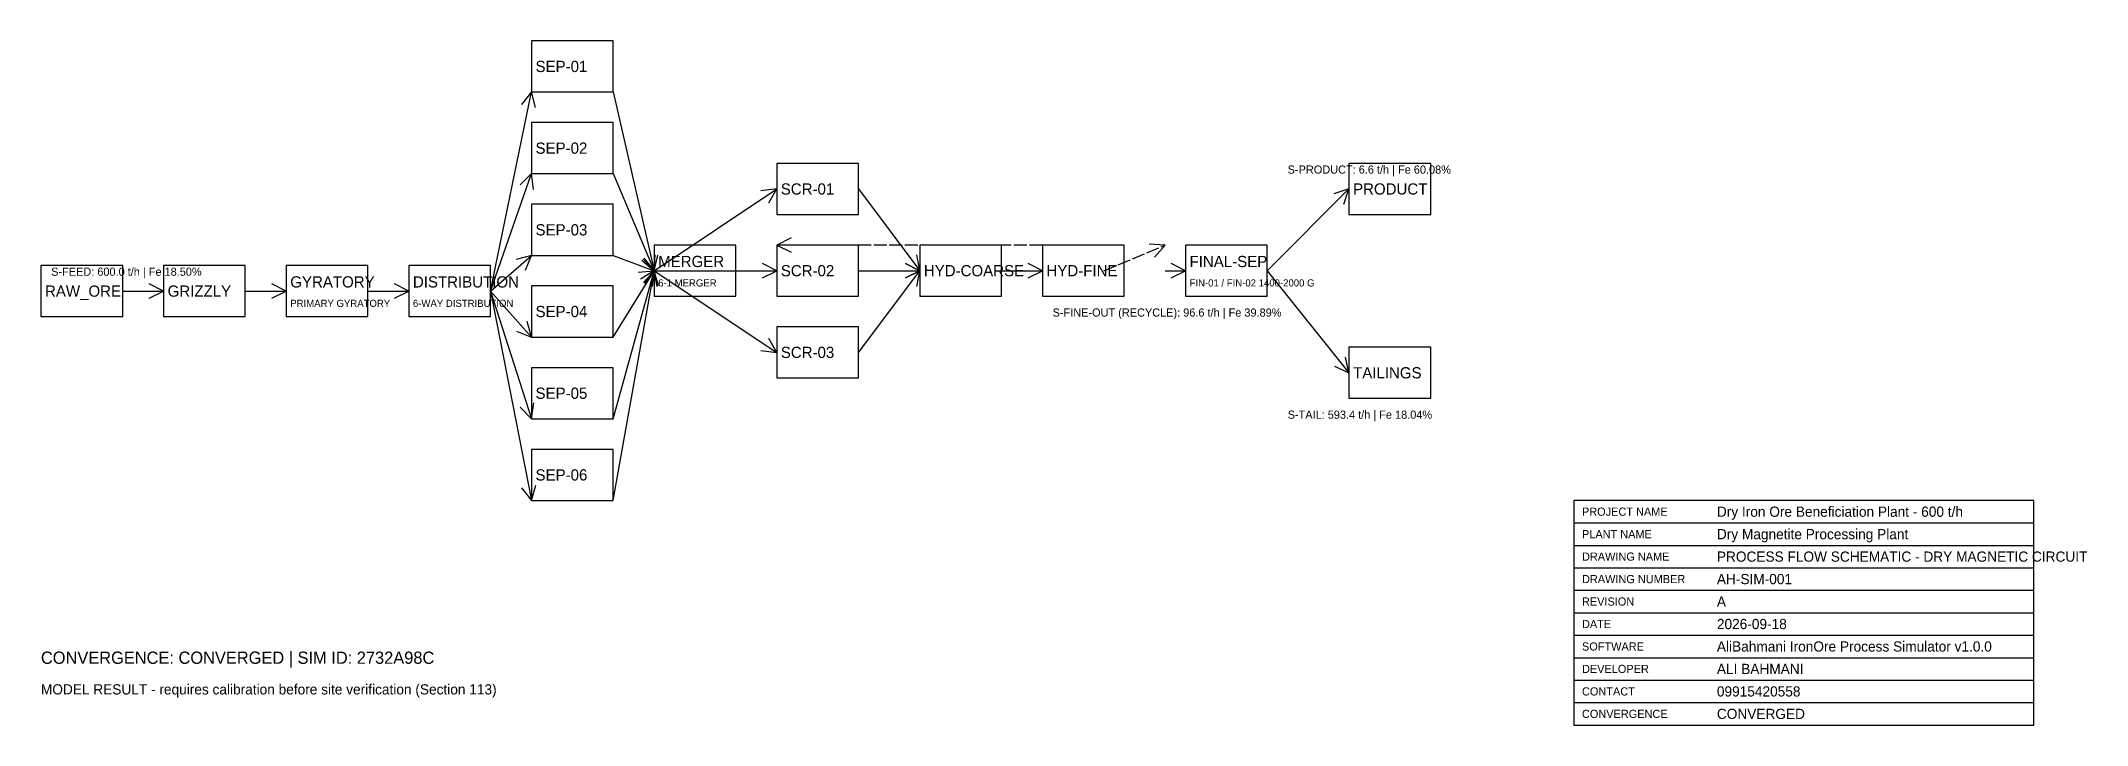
# Model space of a CAD drawing. Header units: metres. Extents: x 0 to 200, y 0 to 67.
import ezdxf
from ezdxf.enums import TextEntityAlignment as Align

# ---------------------------------------------------------------- set-up
doc = ezdxf.new("R2010")
doc.units = ezdxf.units.M
doc.linetypes.add('DASHED', pattern=[1.524, 1.27, -0.254])
for name, color, linetype in [('ANNOTATION', 9, 'CONTINUOUS'), ('ARROW', 3, 'CONTINUOUS'), ('CRUSHING', 11, 'CONTINUOUS'), ('EQUIPMENT', 7, 'CONTINUOUS'), ('FEED', 1, 'CONTINUOUS'), ('MAGNETIC', 6, 'CONTINUOUS'), ('PRODUCT', 4, 'CONTINUOUS'), ('RECYCLE', 30, 'DASHED'), ('SCREENING', 5, 'CONTINUOUS'), ('TAIL', 250, 'CONTINUOUS'), ('TEXT', 2, 'CONTINUOUS'), ('TITLE', 7, 'CONTINUOUS')]:
    doc.layers.add(name, color=color, linetype=linetype)

msp = doc.modelspace()

# ---------------------------------------------------------------- linework, layer by layer
at = {"layer": 'ARROW'}
for points in [[(48.4, 60.49), (48, 62), (47.03, 60.77)], [(48.2, 52.45), (48, 54), (46.88, 52.91)], [(71.22, 51.14), (72, 52.5), (70.45, 52.31)], [(127.51, 51.02), (128, 52.5), (126.52, 52.01)], [(58.81, 45.52), (60, 44.5), (60.1, 46.06)], [(73.4, 47.7), (72, 47), (73.4, 46.3)], [(108.98, 45.82), (110, 47), (108.44, 47.11)], [(47.41, 44.55), (48, 46), (46.49, 45.6)], [(58.44, 44.34), (60, 44.5), (58.93, 45.65)], [(59.86, 42.94), (60, 44.5), (58.67, 43.67)], [(60.3, 42.96), (60, 44.5), (58.95, 43.34)], [(59.01, 45.71), (60, 44.5), (60.37, 46.02)], [(60.44, 43), (60, 44.5), (59.07, 43.24)], [(70.6, 43.8), (72, 44.5), (70.6, 45.2)], [(84.6, 45.2), (86, 44.5), (85.72, 46.04)], [(84.6, 43.8), (86, 44.5), (84.6, 45.2)], [(85.72, 42.96), (86, 44.5), (84.6, 43.8)], [(96.6, 43.8), (98, 44.5), (96.6, 45.2)], [(110.6, 43.8), (112, 44.5), (110.6, 45.2)], [(10.6, 41.8), (12, 42.5), (10.6, 43.2)], [(22.6, 41.8), (24, 42.5), (22.6, 43.2)], [(34.6, 41.8), (36, 42.5), (34.6, 43.2)], [(46.55, 38.58), (48, 38), (47.59, 39.51)], [(70.45, 36.69), (72, 36.5), (71.22, 37.86)], [(126.58, 35.16), (128, 34.5), (127.67, 36.03)], [(46.91, 31.12), (48, 30), (48.24, 31.55)], [(47.04, 23.24), (48, 22), (48.42, 23.51)]]:
    msp.add_lwpolyline(points, dxfattribs=at)
at = {"layer": 'CRUSHING'}
msp.add_line((94, 44.5), (98, 44.5), dxfattribs=at)
for points in [[(86, 42), (94, 42), (94, 47), (86, 47)], [(98, 42), (106, 42), (106, 47), (98, 47)], [(24, 40), (32, 40), (32, 45), (24, 45)]]:
    msp.add_lwpolyline(points, close=True, dxfattribs=at)
at = {"layer": 'EQUIPMENT'}
msp.add_line((32, 42.5), (36, 42.5), dxfattribs=at)
for points in [[(128, 50), (136, 50), (136, 55), (128, 55)], [(60, 42), (68, 42), (68, 47), (60, 47)], [(0, 40), (8, 40), (8, 45), (0, 45)], [(12, 40), (20, 40), (20, 45), (12, 45)], [(36, 40), (44, 40), (44, 45), (36, 45)], [(128, 32), (136, 32), (136, 37), (128, 37)]]:
    msp.add_lwpolyline(points, close=True, dxfattribs=at)
at = {"layer": 'FEED'}
for p, q in [((8, 42.5), (12, 42.5)), ((20, 42.5), (24, 42.5))]:
    msp.add_line(p, q, dxfattribs=at)
at = {"layer": 'MAGNETIC'}
for p, q in [((44, 42.5), (48, 62)), ((56, 62), (60, 44.5)), ((44, 42.5), (48, 54)), ((56, 54), (60, 44.5)), ((44, 42.5), (48, 46)), ((56, 46), (60, 44.5)), ((56, 38), (60, 44.5)), ((56, 30), (60, 44.5)), ((56, 22), (60, 44.5)), ((110, 44.5), (112, 44.5)), ((44, 42.5), (48, 38)), ((44, 42.5), (48, 30)), ((44, 42.5), (48, 22))]:
    msp.add_line(p, q, dxfattribs=at)
for points in [[(48, 62), (56, 62), (56, 67), (48, 67)], [(48, 54), (56, 54), (56, 59), (48, 59)], [(48, 46), (56, 46), (56, 51), (48, 51)], [(112, 42), (120, 42), (120, 47), (112, 47)], [(48, 38), (56, 38), (56, 43), (48, 43)], [(48, 30), (56, 30), (56, 35), (48, 35)], [(48, 22), (56, 22), (56, 27), (48, 27)]]:
    msp.add_lwpolyline(points, close=True, dxfattribs=at)
at = {"layer": 'PRODUCT'}
msp.add_line((120, 44.5), (128, 52.5), dxfattribs=at)
at = {"layer": 'RECYCLE'}
for p, q in [((98, 47), (72, 47)), ((104, 44.5), (110, 47))]:
    msp.add_line(p, q, dxfattribs=at)
at = {"layer": 'SCREENING'}
for p, q in [((60, 44.5), (72, 52.5)), ((80, 52.5), (86, 44.5)), ((60, 44.5), (72, 44.5)), ((60, 44.5), (72, 36.5)), ((80, 44.5), (86, 44.5)), ((80, 36.5), (86, 44.5))]:
    msp.add_line(p, q, dxfattribs=at)
for points in [[(72, 50), (80, 50), (80, 55), (72, 55)], [(72, 42), (80, 42), (80, 47), (72, 47)], [(72, 34), (80, 34), (80, 39), (72, 39)]]:
    msp.add_lwpolyline(points, close=True, dxfattribs=at)
at = {"layer": 'TAIL'}
msp.add_line((120, 44.5), (128, 34.5), dxfattribs=at)
at = {"layer": 'TITLE'}
for p, q in [((150, 19.8), (195, 19.8)), ((150, 17.6), (195, 17.6)), ((150, 15.4), (195, 15.4)), ((150, 13.2), (195, 13.2)), ((150, 11), (195, 11)), ((150, 8.8), (195, 8.8)), ((150, 6.6), (195, 6.6)), ((150, 4.4), (195, 4.4)), ((150, 2.2), (195, 2.2)), ((150, 0), (195, 0))]:
    msp.add_line(p, q, dxfattribs=at)
msp.add_lwpolyline([(150, 0), (195, 0), (195, 22), (150, 22)], close=True, dxfattribs=at)

# ---------------------------------------------------------------- texts
at = {"layer": 'ANNOTATION'}
for s, height, p in [('S-PRODUCT: 6.6 t/h | Fe 60.08%', 0.8, (122, 54)), ('S-FEED: 600.0 t/h | Fe 18.50%', 0.8, (1, 44)), ('S-FINE-OUT (RECYCLE): 96.6 t/h | Fe 39.89%', 0.8, (99, 40)), ('S-TAIL: 593.4 t/h | Fe 18.04%', 0.8, (122, 30)), ('CONVERGENCE: CONVERGED | SIM ID: 2732A98C', 1.2, (0, 6)), ('MODEL RESULT - requires calibration before site verification (Section 113)', 1, (0, 3))]:
    msp.add_text(s, height=height, dxfattribs=at).set_placement(p)
for s, p in [('6-1 MERGER', (60.4, 43.3)), ('FIN-01 / FIN-02 1400-2000 G', (112.4, 43.3)), ('PRIMARY GYRATORY', (24.4, 41.3)), ('6-WAY DISTRIBUTION', (36.4, 41.3))]:
    msp.add_text(s, height=0.7, dxfattribs=at).set_placement(p, align=Align.MIDDLE_LEFT)
at = {"layer": 'TEXT'}
for s, height, p in [('SEP-01', 1.1, (48.4, 64.5)), ('SEP-02', 1.1, (48.4, 56.5)), ('SCR-01', 1.1, (72.4, 52.5)), ('PRODUCT', 1.1, (128.4, 52.5)), ('SEP-03', 1.1, (48.4, 48.5)), ('MERGER', 1.1, (60.4, 45.4)), ('SCR-02', 1.1, (72.4, 44.5)), ('HYD-COARSE', 1.1, (86.4, 44.5)), ('HYD-FINE', 1.1, (98.4, 44.5)), ('FINAL-SEP', 1.1, (112.4, 45.4)), ('RAW_ORE', 1.1, (0.4, 42.5)), ('GRIZZLY', 1.1, (12.4, 42.5)), ('GYRATORY', 1.1, (24.4, 43.4)), ('DISTRIBUTION', 1.1, (36.4, 43.4)), ('SEP-04', 1.1, (48.4, 40.5)), ('SCR-03', 1.1, (72.4, 36.5)), ('TAILINGS', 1.1, (128.4, 34.5)), ('SEP-05', 1.1, (48.4, 32.5)), ('SEP-06', 1.1, (48.4, 24.5)), ('Dry Iron Ore Beneficiation Plant - 600 t/h', 1, (164, 20.9)), ('Dry Magnetite Processing Plant', 1, (164, 18.7)), ('PROCESS FLOW SCHEMATIC - DRY MAGNETIC CIRCUIT', 1, (164, 16.5)), ('AH-SIM-001', 1, (164, 14.3)), ('A', 1, (164, 12.1)), ('2026-09-18', 1, (164, 9.9)), ('AliBahmani IronOre Process Simulator v1.0.0', 1, (164, 7.7)), ('ALI BAHMANI', 1, (164, 5.5)), ('09915420558', 1, (164, 3.3)), ('CONVERGED', 1, (164, 1.1))]:
    msp.add_text(s, height=height, dxfattribs=at).set_placement(p, align=Align.MIDDLE_LEFT)
at = {"layer": 'TITLE'}
for s, p in [('PROJECT NAME', (150.8, 20.9)), ('PLANT NAME', (150.8, 18.7)), ('DRAWING NAME', (150.8, 16.5)), ('DRAWING NUMBER', (150.8, 14.3)), ('REVISION', (150.8, 12.1)), ('DATE', (150.8, 9.9)), ('SOFTWARE', (150.8, 7.7)), ('DEVELOPER', (150.8, 5.5)), ('CONTACT', (150.8, 3.3)), ('CONVERGENCE', (150.8, 1.1))]:
    msp.add_text(s, height=0.8, dxfattribs=at).set_placement(p, align=Align.MIDDLE_LEFT)

doc.saveas('drawing.dxf')
